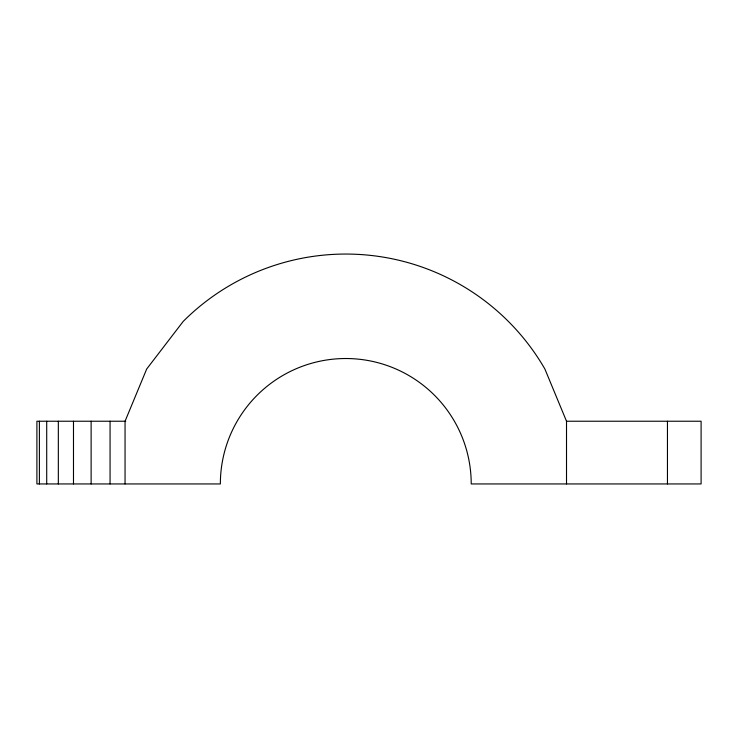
<?xml version="1.0" encoding="UTF-8"?>
<svg xmlns="http://www.w3.org/2000/svg" width="738" height="738" viewBox="0 0 738 738"><rect width="100%" height="100%" fill="white"/><g stroke="black" fill="none" stroke-linecap="round" stroke-linejoin="round"><path stroke-width="1.11" d="M125.746 421.232L36.9 421.232L36.9 483.944L220.358 483.944A125.423 125.423 0 0 1 345.781 358.52A125.423 125.423 0 0 1 471.213 483.944L701.1 483.944L701.1 421.232L566.516 421.232L544.875 369A229.887 229.887 0 0 0 183.227 321.39L146.696 369L125.054 421.232L125.054 483.944M667.456 421.232L667.456 483.944M566.516 421.232L566.516 483.944M110.063 421.232L110.063 483.944M91.125 421.232L91.125 483.944M73.486 421.232L73.486 483.944M58.33 421.232L58.33 483.944M46.706 421.232L46.706 483.944M39.391 421.232L39.391 483.944"/></g></svg>
